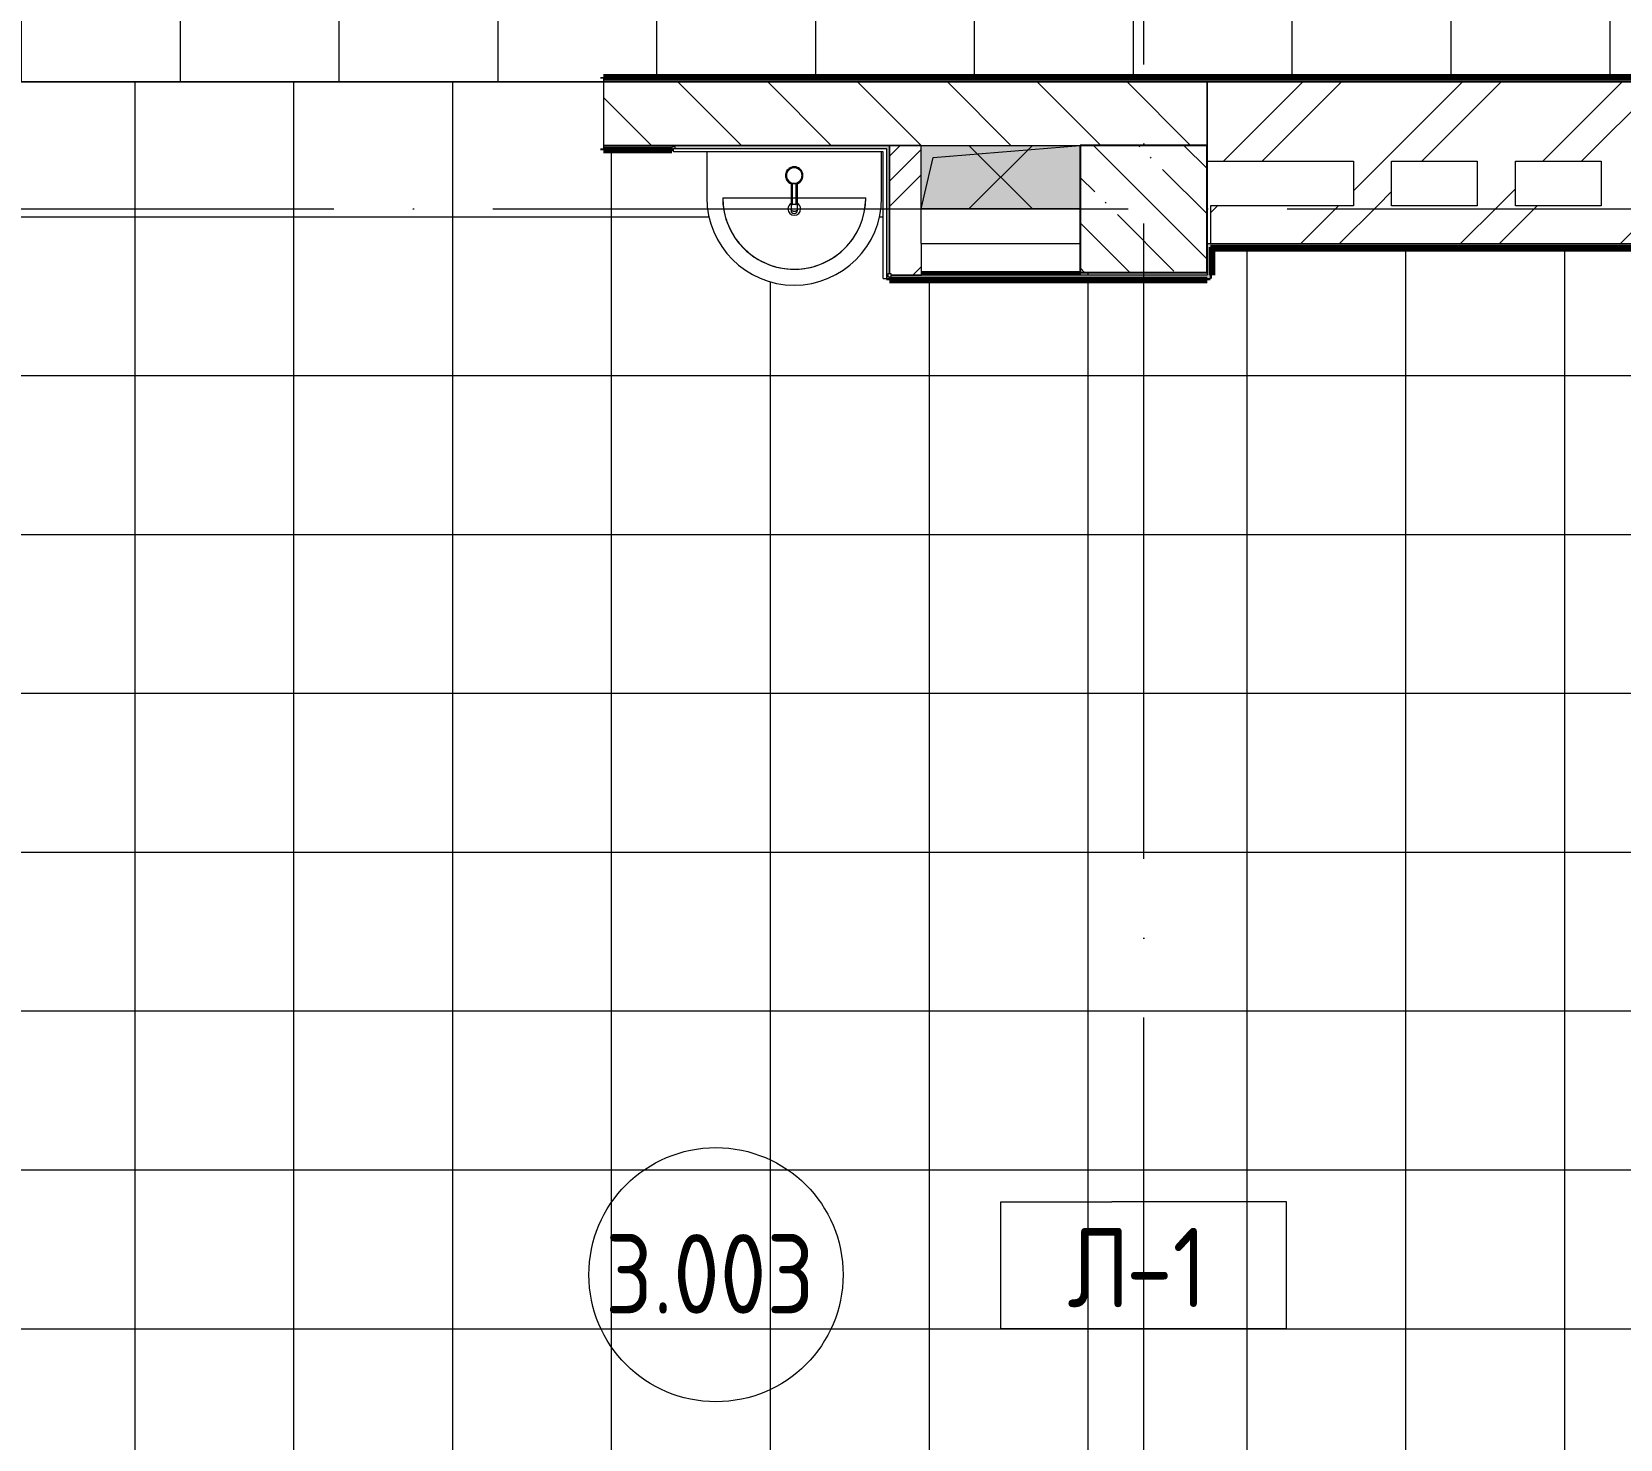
# Model space of a CAD drawing. Header units: millimetres. Extents: x 97 to 215964, y -4577 to 60645.
# Drawn here: x 77548 to 82548, y 47102 to 51533 of the extents above; entities that cross this region are included whole.
import ezdxf

# ---------------------------------------------------------------- set-up
doc = ezdxf.new("R2010")
doc.units = ezdxf.units.MM
doc.linetypes.add('ADSK_Линия сетки', pattern=[2500, 2000, -250, 0, -250])
for name, color, linetype, lineweight in [('A-AREA-____-IDEN', 2, 'Continuous', 20), ('A-DETL-GENF-OTLN', 92, 'Continuous', 9), ('A-FLOR-____-IDEN', 11, 'Continuous', 20), ('A-FLOR-____-OTLN', 192, 'Continuous', 9), ('A-FLOR-____-PATT', 8, 'Continuous', 9), ('A-GENM-____-MCUT', 13, 'Continuous', 9), ('A-GENM-____-OTLN', 13, 'Continuous', 9), ('A-WALL-____-MCUT', 113, 'Continuous', 9), ('A-WALL-____-PATT', 111, 'Continuous', 9), ('I-WALL-____-OTLN', 2, 'Continuous', 9), ('P-SANR-FIXT-OTLN', 6, 'Continuous', 9), ('S-COLS-____-MCUT', 52, 'Continuous', 9), ('S-COLS-____-OTLN', 52, 'Continuous', 9), ('S-GRID-____-OTLN', 1, 'Continuous', 9)]:
    doc.layers.add(name, color=color, linetype=linetype, lineweight=lineweight)
doc.styles.add('GOST Common', font='GOST_Common.ttf', dxfattribs={"width": 0.9, "height": 250})
pattern_1 = [(45, (0, 0), (-224.5064, 224.5064), []), (45, (79.38, 0), (0, 449.0128), []), (45, (-79.38, 0), (0, 449.0128), [])]
pattern_2 = [(45, (0, 0), (-251.4472, 251.4472), []), (45, (0, 381), (-251.4472, 251.4472), [])]

# ---------------------------------------------------------------- blocks, each defined once
blk = doc.blocks.new('BSC_Колонна _Прямоугольная - 400x400-V37-О_АИ_ПП_8_400_Целиком')
at = {"layer": 'S-COLS-____-OTLN', "lineweight": 5}
h = blk.add_hatch(dxfattribs=at)
h.set_pattern_fill('FP_46', color=256, style=0, pattern_type=2)
h.set_pattern_definition([(135, (-22249.98, -50975), (-142.5619, -142.5619), []), (135, (-22107.42, -50975), (-142.5619, -142.5619), [252.016, -50.403, 3.353, -47.05])])
h.paths.add_polyline_path([(-132.5, -200), (200, -200), (200, 200), (-200, 200), (-199.4, -200)])
at = {"layer": 'S-COLS-____-MCUT', "color": 130, "lineweight": 25}
for p, q in [((200, 200), (-200, 200)), ((-200, 200), (-200, -199)), ((200, -200), (200, 200)), ((-199.4, -200), (200, -200))]:
    blk.add_line(p, q, dxfattribs=at)
blk = doc.blocks.new('ASML_АР_Отделка Люка - ВО Отделка люков_Грунтовка 0_Шпатлевка 0_Окраска 0_0-42722003-О_АИ_ПП_8_400_Целиком')
at = {"layer": 'A-GENM-____-MCUT', "color": 130, "lineweight": 25}
for p, q in [((250, 3), (-250, 3)), ((-250, 3), (-250, 0)), ((250, 0), (250, 3)), ((-250, 0), (250, 0))]:
    blk.add_line(p, q, dxfattribs=at)
blk = doc.blocks.new('0083_СОШ675_АР_R22_rvt-1-О_АИ_ПП_8_400_Целиком')
at = {"layer": 'A-WALL-____-PATT', "lineweight": 5}
h = blk.add_hatch(dxfattribs=at)
h.set_pattern_fill('FP_10', color=10, style=0, pattern_type=2)
h.set_pattern_definition([(135, (0, 0), (-141.42136, -141.42136), [])])
h.paths.add_polyline_path([(21488.6, 51175), (22450, 51175), (22450, 51375), (20550, 51375), (20550, 51175), (21174.1, 51175)])
h.paths.add_polyline_path([(17250, 51175), (18050, 51175), (18050, 51375), (17250, 51375)])
h.paths.add_polyline_path([(14570.9, 51175), (14750, 51175), (14750, 51375), (13050, 51375), (13050, 51175), (14256.4, 51175)])
h = blk.add_hatch(dxfattribs=at)
h.set_pattern_fill('FP_7', color=10, style=0, pattern_type=2)
h.set_pattern_definition(pattern_2)
h.paths.add_polyline_path([(26160, 51125), (26430, 51125), (26430, 51375), (22450, 51375), (22450, 51125), (26040, 51125)])
h = blk.add_hatch(dxfattribs=at)
h.set_pattern_fill('FP_11', color=10, style=0, pattern_type=2)
h.set_pattern_definition(pattern_1)
h.paths.add_polyline_path([(21455, 50766), (21550, 50766), (21550, 51175), (21450, 51175), (21450, 50771), (21455, 50771)])
h = blk.add_hatch(dxfattribs=at)
h.set_pattern_fill('FP_7', color=10, style=0, pattern_type=2)
h.set_pattern_definition(pattern_2)
h.paths.add_polyline_path([(23030, 50985), (23030, 51125), (22910, 51125), (22910, 50985)])
h = blk.add_hatch(dxfattribs=at)
h.set_pattern_fill('FP_7', color=10, style=0, pattern_type=2)
h.set_pattern_definition(pattern_2)
h.paths.add_polyline_path([(23300, 50985), (23420, 50985), (23420, 51125), (23300, 51125)])
h = blk.add_hatch(dxfattribs=at)
h.set_pattern_fill('FP_7', color=10, style=0, pattern_type=2)
h.set_pattern_definition(pattern_2)
h.paths.add_polyline_path([(24633, 50865), (26430, 50865), (26430, 50985), (22460, 50985), (22460, 50865)])
h = blk.add_hatch(dxfattribs=at)
h.set_pattern_fill('FP_11', color=10, style=0, pattern_type=2)
h.set_pattern_definition(pattern_1)
h.paths.add_polyline_path([(21550, 50766), (21550.6, 50766), (21550, 50773)])
at = {"layer": 'A-WALL-____-MCUT', "color": 50, "lineweight": 13}
for p, q in [((22450, 51375), (20550, 51375)), ((20550, 51375), (20550, 51175)), ((26430, 51375), (22450, 51375)), ((20550, 51175), (22050, 51175)), ((21550, 51175), (21450, 51175)), ((21450, 51175), (21450, 50771)), ((21550, 50866), (21550, 51175)), ((22450, 51125), (22910, 51125)), ((22910, 51125), (22910, 50985)), ((23030, 51125), (23300, 51125)), ((23030, 50985), (23030, 51125)), ((23300, 51125), (23300, 50985)), ((23420, 51125), (23690, 51125)), ((23420, 50985), (23420, 51125)), ((23690, 51125), (23690, 50985)), ((22910, 50985), (22460, 50985)), ((22460, 50985), (22460, 50865)), ((23300, 50985), (23030, 50985)), ((23690, 50985), (23420, 50985)), ((21550.6, 50866), (21550, 50866)), ((21550.6, 50776), (21550.6, 50866)), ((22460, 50865), (26430, 50865)), ((21455, 50766), (21550, 50766)), ((21550, 50766), (21550.6, 50766)), ((21550.6, 50766), (21550.6, 50773))]:
    blk.add_line(p, q, dxfattribs=at)
at = {"layer": 'A-WALL-____-MCUT', "color": 10, "lineweight": 5}
for p, q in [((22450, 51175), (22450, 51375)), ((22450, 51375), (22450, 51175))]:
    blk.add_line(p, q, dxfattribs=at)
at = {"layer": 'I-WALL-____-OTLN', "color": 90}
for p, q in [((21550.6, 50866), (22050, 50866)), ((22050, 50773), (22050, 50766))]:
    blk.add_line(p, q, dxfattribs=at)
at = {"layer": 'A-GENM-____-OTLN', "color": 90, "lineweight": 9, "rotation": 180}
blk.add_blockref('ASML_АР_Отделка Люка - ВО Отделка люков_Грунтовка 0_Шпатлевка 0_Окраска 0_0-42722003-О_АИ_ПП_8_400_Целиком', (21800.6, 50776), dxfattribs=at)
at = {"layer": 'S-COLS-____-OTLN', "color": 90, "lineweight": 9}
blk.add_blockref('BSC_Колонна _Прямоугольная - 400x400-V37-О_АИ_ПП_8_400_Целиком', (22250, 50975), dxfattribs=at)
blk = doc.blocks.new('MiraCad_GMd_-Ut_TaskBox_FormHorizon - MiraCad_GMd_-Ut_TaskBox_FormHorizon-3360851-О_АИ_ПП_8_400_Целиком')
at = {"layer": 'A-DETL-GENF-OTLN', "lineweight": 18}
for points in [[(-141, -100), (250, -100), (250, 100), (-250, 100), (-250, -100)], [(-250, -100), (-212.2, 62.2), (250, 100), (-250, 100)]]:
    blk.add_hatch(color=256, dxfattribs=at).paths.add_polyline_path(points)
at = {"layer": 'A-DETL-GENF-OTLN', "color": 7}
for p, q in [((-250, -100), (-212.2, 62.2)), ((-250, -100), (-212.2, 62.2)), ((-212.2, 62.2), (250, 100)), ((-212.2, 62.2), (250, 100)), ((250, -100), (-250, -100))]:
    blk.add_line(p, q, dxfattribs=at)
at = {"layer": 'A-GENM-____-OTLN', "color": 170, "lineweight": 18}
for p, q in [((100, 100), (-100, -100)), ((-100, 100), (100, -100)), ((-250, -100), (250, -100))]:
    blk.add_line(p, q, dxfattribs=at)
blk = doc.blocks.new('ВК_Умывальник_Полукруглый_Керамический_ГОСТ30493-96_R20 - 2-ой величины-V152-О_АИ_ПП_8_400_Целиком')
at = {"layer": 'P-SANR-FIXT-OTLN', "color": 22, "lineweight": 18}
for p, q in [((20875, 51155), (20875, 51010)), ((21425, 51010), (21425, 51155)), ((20925, 51010), (21140.1, 51010)), ((21159.9, 51010), (21375, 51010))]:
    blk.add_line(p, q, dxfattribs=at)
at = {"layer": 'P-SANR-FIXT-OTLN', "color": 22, "lineweight": 18, "flags": 128}
blk.add_lwpolyline([(20925, 51010), (20925.2, 51001), (20925.7, 50992), (20926.6, 50983), (20927.9, 50974.1), (20929.5, 50965.3), (20931.4, 50956.5), (20933.8, 50947.8), (20936.4, 50939.2), (20939.4, 50930.7), (20942.8, 50922.4), (20946.4, 50914.1), (20950.4, 50906.1), (20954.7, 50898.2), (20959.4, 50890.5), (20964.3, 50882.9), (20969.5, 50875.6), (20975, 50868.5), (20980.8, 50861.6), (20986.9, 50855), (20993.2, 50848.6), (20999.8, 50842.4), (21006.6, 50836.6), (21013.7, 50831), (21021, 50825.7), (21028.4, 50820.6), (21036.1, 50815.9), (21044, 50811.5), (21052, 50807.5), (21060.1, 50803.7), (21068.5, 50800.3), (21076.9, 50797.2), (21085.5, 50794.4), (21094.2, 50792), (21102.9, 50790), (21111.8, 50788.3), (21120.7, 50786.9), (21129.6, 50785.9), (21138.6, 50785.3), (21147.6, 50785), (21156.6, 50785.1), (21165.6, 50785.5), (21174.5, 50786.3), (21183.4, 50787.5), (21192.3, 50789), (21201.1, 50790.9), (21209.8, 50793.1), (21218.5, 50795.6), (21227, 50798.6), (21235.4, 50801.8), (21243.6, 50805.4), (21251.7, 50809.3), (21259.7, 50813.5), (21267.5, 50818.1), (21275, 50822.9), (21282.4, 50828.1), (21289.6, 50833.5), (21296.5, 50839.2), (21303.2, 50845.2), (21309.7, 50851.5), (21315.9, 50858), (21321.9, 50864.8), (21327.5, 50871.7), (21332.9, 50879), (21338, 50886.4), (21342.8, 50894), (21347.3, 50901.8), (21351.5, 50909.8), (21355.3, 50917.9), (21358.8, 50926.2), (21362, 50934.6), (21364.8, 50943.1), (21367.3, 50951.8), (21369.5, 50960.5), (21371.3, 50969.3), (21372.7, 50978.2), (21373.8, 50987.2), (21374.6, 50996.1), (21374.9, 51005.1), (21375, 51010)], dxfattribs=at)
at = {"layer": 'P-SANR-FIXT-OTLN', "color": 22, "lineweight": 18}
for centre, radius, start, end in [((21150, 51010), 275, 180, 0), ((21150, 51010), 225, 180, 0), ((21150, 50975), 20, 120, 180), ((21150, 50975), 20, 180, 0), ((21150, 50975), 20, 0, 60)]:
    blk.add_arc(centre, radius, start, end, dxfattribs=at)
blk = doc.blocks.new('xxx_Смеситель_ГОСТ 25809-96_R20 - Смеситель-3431601-О_АИ_ПП_8_400_Целиком')
at = {"layer": 'P-SANR-FIXT-OTLN', "color": 170, "lineweight": 18}
for p, q in [((3135.3, 51074.8), (3135.3, 51016.6)), ((3139.3, 51075.4), (3139.3, 51029.7)), ((3151.3, 51029.7), (3151.3, 51075.4)), ((3155.3, 51016.6), (3155.3, 51074.8)), ((3135.3, 51016.6), (3135.3, 50993.9)), ((3139.3, 51029.7), (3139.3, 51009)), ((3140.3, 51009), (3139.3, 51009)), ((3139.3, 51009), (3140.3, 51009)), ((3140.3, 51029.8), (3150.3, 51029.8)), ((3150.3, 51009), (3140.3, 51009)), ((3150.3, 51009), (3151.3, 51009)), ((3151.3, 51009), (3150.3, 51009)), ((3151.3, 51009), (3151.3, 51029.7)), ((3155.3, 50993.9), (3155.3, 51016.6)), ((3135.3, 50993.9), (3135.3, 50990)), ((3155.3, 50990), (3155.3, 50993.9))]:
    blk.add_line(p, q, dxfattribs=at)
for radius, start, end in [(27.5, 0, 180), (27.5, 161.9769, 180), (27.5, 143.3119, 156.6878), (24.5, 360, 180), (27.5, 101.9767, 135), (27.5, 83.3116, 96.6875), (27.5, 45, 78.0226), (27.5, 23.3113, 36.6872), (27.5, 0, 18.0223), (27.5, 180, 198.0231), (27.5, 180, 258.9224), (27.5, 203.3122, 216.6881), (24.5, 180, 360), (27.5, 225, 258.0233), (24.5, 255, 259.7702), (24.5, 255, 259.7702), (24.5, 280.2298, 285), (24.5, 280.2298, 285), (27.5, 281.0769, 0), (27.5, 281.9774, 315), (27.5, 323.3128, 336.6887), (27.5, 341.9777, 0)]:
    blk.add_arc((3145.3, 51100), radius, start, end, dxfattribs=at)
for start_param, end_param in [(3.141593, 4.712389), (4.712389, 6.283185)]:
    blk.add_ellipse((3145.3, 50990), major_axis=(10, 0), ratio=0.965926, start_param=start_param, end_param=end_param, dxfattribs=at)
for points, knots in [([(3138.6, 51076.4), (3138.7, 51076.4), (3138.8, 51076.3), (3139.2, 51076.2), (3139.8, 51076.1), (3140.4, 51076), (3140.7, 51075.9)], [0.77430556, 0.77430556, 0.77430556, 0.77430556, 0.78298611, 0.79166667, 0.82638889, 0.86111111, 0.86111111, 0.86111111, 0.86111111]), ([(3149.8, 51075.9), (3150.1, 51075.9), (3150.6, 51076), (3151.1, 51076.2), (3151.6, 51076.3), (3151.8, 51076.4), (3151.9, 51076.4)], [0.13888889, 0.13888889, 0.13888889, 0.13888889, 0.16666667, 0.19444444, 0.20833333, 0.22222222, 0.22222222, 0.22222222, 0.22222222]), ([(3140.3, 51020.3), (3138.8, 51019.9), (3136.8, 51019.1), (3135.5, 51017.7), (3135.3, 51016.9), (3135.3, 51016.6)], [0.1666667, 0.1666667, 0.1666667, 0.1666667, 0.3333333, 0.4166667, 0.5, 0.5, 0.5, 0.5]), ([(3139.3, 51029.3), (3139.3, 51029.3), (3139.3, 51029.3), (3139.4, 51029.2), (3139.6, 51029.2), (3139.8, 51029.2), (3140.1, 51029.2), (3140.3, 51029.2)], [0, 0, 0, 0, 0.166667, 0.333333, 0.5, 0.666667, 1, 1, 1, 1]), ([(3151.3, 51029.7), (3151.3, 51029.7), (3151.2, 51029.7), (3151.1, 51029.8), (3151, 51029.8), (3150.7, 51029.8), (3150.4, 51029.8), (3150.3, 51029.8)], [0, 0, 0, 0, 0.166667, 0.333333, 0.5, 0.666667, 1, 1, 1, 1]), ([(3145.3, 50986.8), (3144.4, 50986.8), (3143.1, 50986.9), (3141.4, 50987.3), (3140.3, 50987.7), (3139.3, 50988.1), (3138.7, 50988.5), (3138, 50989), (3137.3, 50989.5), (3136.7, 50990.2), (3136.3, 50990.7), (3136, 50991.2), (3135.8, 50991.6), (3135.6, 50992), (3135.5, 50992.5), (3135.4, 50992.9), (3135.3, 50993.4), (3135.3, 50993.7), (3135.3, 50993.9)], [0, 0, 0, 0, 0.0833333, 0.125, 0.1666667, 0.2083333, 0.2291667, 0.25, 0.2916667, 0.3333333, 0.3541667, 0.375, 0.3958333, 0.4166667, 0.4375, 0.4583333, 0.4791667, 0.5, 0.5, 0.5, 0.5]), ([(3155.3, 50993.9), (3155.3, 50993.7), (3155.3, 50993.4), (3155.2, 50992.9), (3155.1, 50992.5), (3154.9, 50992), (3154.7, 50991.6), (3154.5, 50991.2), (3154.2, 50990.7), (3153.9, 50990.3), (3153.6, 50989.9), (3153.1, 50989.4), (3152.5, 50989), (3151.9, 50988.5), (3151.2, 50988.1), (3150.3, 50987.7), (3149.1, 50987.3), (3147.5, 50986.9), (3146.1, 50986.8), (3145.3, 50986.8)], [0.5, 0.5, 0.5, 0.5, 0.5208333, 0.5416667, 0.5625, 0.5833333, 0.6041667, 0.625, 0.6458333, 0.6666667, 0.6875, 0.7083333, 0.75, 0.7708333, 0.7916667, 0.8333333, 0.875, 0.9166667, 1, 1, 1, 1])]:
    blk.add_open_spline(points, degree=3, knots=knots, dxfattribs=at)
for points in [[(3139.3, 51075.4), (3139.3, 51075.4), (3139.4, 51075.4), (3139.6, 51075.4), (3139.8, 51075.3), (3140, 51075.3), (3140.2, 51075.3), (3140.3, 51075.3)], [(3139.4, 51074.9), (3139.3, 51074.9), (3139.3, 51074.9), (3139.3, 51075), (3139.3, 51075)], [(3140.3, 51075.3), (3141.9, 51074.9), (3145.3, 51074.6), (3148.6, 51074.9), (3150.3, 51075.3)], [(3150.3, 51075.3), (3150.4, 51075.3), (3150.5, 51075.3), (3150.8, 51075.3), (3151, 51075.4), (3151.1, 51075.4), (3151.2, 51075.4), (3151.2, 51075.4)], [(3151.3, 51075), (3151.3, 51075), (3151.3, 51075), (3151.2, 51074.9)], [(3140.3, 51029.8), (3140.1, 51029.8), (3139.7, 51029.8), (3139.4, 51029.8), (3139.3, 51029.7), (3139.3, 51029.7)], [(3150.3, 51029.2), (3150.4, 51029.2), (3150.8, 51029.2), (3151.2, 51029.2), (3151.3, 51029.3), (3151.3, 51029.3)], [(3155.3, 51016.6), (3155.3, 51016.9), (3155, 51017.7), (3154, 51018.7), (3152.4, 51019.6), (3151, 51020.1), (3150.3, 51020.3)]]:
    blk.add_open_spline(points, degree=3, dxfattribs=at)
blk = doc.blocks.new('0083_СОШ675_ВК_R22_rvt-1-О_АИ_ПП_8_400_Целиком')
at = {"layer": 'A-GENM-____-OTLN', "color": 170, "lineweight": 18}
blk.add_blockref('MiraCad_GMd_-Ut_TaskBox_FormHorizon - MiraCad_GMd_-Ut_TaskBox_FormHorizon-3360851-О_АИ_ПП_8_400_Целиком', (21800, 51075), dxfattribs=at)
at = {"layer": 'P-SANR-FIXT-OTLN', "color": 170, "lineweight": 18}
for name, p in [('ВК_Умывальник_Полукруглый_Керамический_ГОСТ30493-96_R20 - 2-ой величины-V152-О_АИ_ПП_8_400_Целиком', (0, 0)), ('xxx_Смеситель_ГОСТ 25809-96_R20 - Смеситель-3431601-О_АИ_ПП_8_400_Целиком', (18004.7, -20))]:
    blk.add_blockref(name, p, dxfattribs=at)
blk = doc.blocks.new('BSC_Колонна _Прямоугольная - ПР-1_Профиль торцевой для плитки-V210-О_АИ_ПП_8_400_Целиком')
at = {"layer": 'S-COLS-____-MCUT'}
for p, q in [((5, 5), (-5, 5)), ((-5, 5), (-5, -5)), ((5, -0.1), (5, 5)), ((-5, -5), (0, -5))]:
    blk.add_line(p, q, dxfattribs=at)
blk = doc.blocks.new('BSC_Колонна _Прямоугольная - ПР-1_Профиль торцевой для плитки-3497357-О_АИ_ПП_8_400_Целиком')
at = {"layer": 'S-COLS-____-MCUT'}
for p, q in [((5, 5), (-5, 5)), ((-5, 5), (-5, -5)), ((5, -5), (5, 5)), ((-5, -5), (5, -5))]:
    blk.add_line(p, q, dxfattribs=at)
blk = doc.blocks.new('ADSK_Марка_Перекрытие - Типоразмер_ADSK_Марка-158127-О_АИ_ПП_8_400_Целиком')
at = {"layer": 'A-FLOR-____-IDEN'}
for p, q in [((-4.5, 4), (-1, 4)), ((-4.5, 0), (-4.5, 4)), ((4.5, 4), (-1, 4)), ((4.5, 0), (4.5, 4)), ((4.5, 0), (-4.5, 0)), ((-4.5, 0), (4, 0))]:
    blk.add_line(p, q, dxfattribs=at)
blk = doc.blocks.new('ADSK_Марка_Помещение_ОдноЗначение - Номер-159740-О_АИ_ПП_8_400_Целиком')
at = {"layer": 'A-AREA-____-IDEN'}
blk.add_circle((0, 0), 4, dxfattribs=at)

msp = doc.modelspace()

# ---------------------------------------------------------------- hatches: boundary and pattern name
at = {"layer": 'A-FLOR-____-PATT'}
h = msp.add_hatch(dxfattribs=at)
h.set_pattern_fill('FP_198', color=256, style=0, pattern_type=2)
h.set_pattern_definition([(0, (75015.37, 54875), (0, 500), []), (90, (75015.37, 54875), (-500, 3e-14), [])])
h.paths.add_polyline_path([(67497.865903, 54675.000586), (67497.865903, 54874.998278), (65857.887824, 54874.997327), (65857.887824, 54675)])
h.paths.add_polyline_path([(58997.877039, 51374.999414), (61497.865903, 51375), (61497.865903, 51390), (73547.909746, 51390), (73547.909746, 51375), (76047.909746, 51374.999414), (76047.909746, 51390), (76847.887824, 51390), (76847.887824, 51375), (79347.887824, 51374.999414), (79347.887824, 51390), (85947.887824, 51390), (85947.887824, 51375), (88447.887824, 51375), (88447.887824, 51390), (91217.865903, 51390), (91217.865903, 51674.999707), (91232.865903, 51674.999707), (91232.865903, 54374.999707), (91217.865903, 54374.999707), (91217.865903, 54660.000586), (87567.865903, 54660.267855), (87567.865903, 54675.000586), (87572.865903, 54675.000586), (87572.727233, 54875), (86072.887824, 54875), (86072.865903, 54675), (86067.865903, 54675), (86067.865903, 54660.000586), (83722.865903, 54660.000586), (83722.865903, 54665.000586), (83712.865903, 54665.000586), (83712.865903, 54675.000586), (83707.865903, 54675), (83707.865903, 57260), (82952.865903, 57260), (82952.865903, 57265), (82942.865903, 57265), (82942.865903, 57274.999414), (82937.865903, 57274.999414), (82937.865903, 58360), (81472.865903, 58360), (81472.865903, 58199.999414), (81454.865903, 58199.999414), (81454.865903, 58160.000586), (81449.865903, 58160.000586), (81449.865903, 58150.000586), (81439.865903, 58150.000586), (81439.865903, 58145.000586), (81212.865903, 58145.000586), (81212.865903, 58064.999414), (81197.887824, 58064.999414), (81197.887824, 57014.999414), (81212.865903, 57014.999414), (81212.865903, 54675), (81207.865903, 54675), (81207.865903, 54665.000586), (81197.865903, 54665.000586), (81196.736835, 54660.000586), (77670.156824, 54660.000586), (77670.156824, 54655.000586), (77168.506824, 54655.000586), (77168.506824, 54660.000586), (74557.887824, 54660.000586), (74557.887824, 54675), (74547.903648, 54675), (74547.903648, 54795), (73507.887824, 54793.858951), (73507.887824, 54660.000586), (72397.903648, 54660.000586), (72397.347315, 54665.000586), (72387.903648, 54665.000586), (72387.903648, 54675), (72382.903648, 54675), (72382.903648, 58274.820414), (72127.634255, 58274.820414), (72127.634255, 58360.000586), (68167.882899, 58360.000586), (68167.882899, 58274.820414), (67912.865903, 58274.820414), (67912.865903, 54675), (67907.865903, 54675), (67907.865903, 54665.000586), (67897.865903, 54665.000586), (67897.865903, 54660.000586), (67497.887824, 54660.000586), (67497.861097, 54675.000586), (65857.887824, 54675), (65857.887824, 54660.000586), (58897.865903, 54660.000586), (58897.865903, 54389.998828), (58812.865903, 54389.998828), (58812.865903, 51625.272332), (58897.865903, 51625.272332), (58897.865903, 51390), (58997.865903, 51390), (58997.865903, 51375)])
h.paths.add_polyline_path([(62072.865903, 51374.999414), (62072.858467, 51375), (62048.935421, 51374.999414)])
h.paths.add_polyline_path([(63827.596882, 51374.999414), (63827.593201, 51375), (63707.596601, 51375)])
h.paths.add_polyline_path([(77430.135801, 54335.471708), (77435.222154, 54336.294976), (77429.272738, 54336.033665)])
h.paths.add_polyline_path([(77273.859773, 54485.215954), (77273.635801, 54492.477542), (77273.221587, 54492.477542), (77273.4413, 54489.977542)])
h.paths.add_polyline_path([(77587.050015, 54492.477542), (77585.635801, 54492.477542), (77586.828614, 54489.977542)])
h.paths.add_polyline_path([(77450.440711, 54336.790443), (77450.258982, 54337.478492), (77450.258982, 54336.796702)])
h.paths.add_polyline_path([(77430.135801, 54335.471708), (77404.811487, 54337.655731), (77387.175338, 54341.54585), (77363.928848, 54350.095785), (77344.334525, 54361.111481), (77327.362527, 54374.705094), (77307.824774, 54393.658277), (77301.646812, 54403.413831), (77289.14902, 54424.103452), (77276.792628, 54462.292771), (77273.975924, 54478.461488), (77272.635801, 54608.303456), (77273.635801, 54654.977542), (77587.635801, 54653.977542), (77587.010868, 54482.669965), (77580.558337, 54448.74092), (77578.729019, 54441.887602), (77573.294833, 54428.727542), (77566.01572, 54414.727542), (77557.597718, 54400.529333), (77552.446828, 54394.560594), (77546.268867, 54386.734718), (77538.719585, 54379.497471), (77532.039629, 54373.004497), (77523.0402, 54366.296943), (77515.937077, 54360.991355), (77505.832609, 54355.289784), (77495.57831, 54349.684638), (77486.181688, 54345.473086), (77485.365193, 54346.159705), (77460.320572, 54338.509404), (77440.197391, 54335.888761), (77431.462427, 54335.526697)])
h.paths.add_polyline_path([(77389.662411, 54340.761056), (77391.929981, 54340.874159), (77389.662411, 54342.294384), (77386.371493, 54342.276076), (77389.474143, 54340.847728)])
h.paths.add_polyline_path([(77462.397563, 54374.126093), (77473.431297, 54377.404099), (77464.032543, 54374.711079)])
h.paths.add_polyline_path([(77364.170136, 54388.846654), (77360.920678, 54391.910018), (77363.381013, 54389.43687)])
h.paths.add_polyline_path([(77334.408219, 54417.099697), (77323.505902, 54438.284871), (77316.009019, 54450.538922), (77324.622803, 54431.232582), (77330.463587, 54422.862044), (77333.7616, 54418.044282)])
h.paths.add_polyline_path([(77333.053762, 54419.443312), (77324.047689, 54433.548522), (77317.156322, 54448.93031), (77318.029386, 54448.93031), (77332.661396, 54420.213373)])
h.paths.add_polyline_path([(77530.581242, 54422.862044), (77540.001397, 54440.063502), (77534.518545, 54430.386823), (77530.952332, 54424.323981)])
h.paths.add_polyline_path([(77538.063723, 54435.674534), (77539.306435, 54436.169407), (77538.350527, 54436.113709)])
h.paths.add_polyline_path([(77544.564709, 54451.134162), (77544.488503, 54453.137186), (77544.799473, 54452.231181)])
h.paths.add_polyline_path([(77450.582501, 54460.53943), (77447.535801, 54459.839858), (77449.405958, 54459.989488)])
h.paths.add_polyline_path([(77448.532291, 54458.113886), (77460.496891, 54471.581052), (77453.904643, 54463.771943), (77449.262304, 54458.977542)])
h.paths.add_polyline_path([(77406.528666, 54464.194831), (77399.641864, 54473.907097), (77400.950598, 54470.796993), (77406.366959, 54464.386226)])
h.paths.add_polyline_path([(77430.135801, 54454.594235), (77439.048989, 54455.572843), (77433.90108, 54455.383619), (77422.235086, 54455.849076), (77414.087905, 54458.977542), (77421.51818, 54455.493646), (77428.219531, 54454.664079), (77429.321752, 54454.623905)])
h.paths.add_polyline_path([(77465.700608, 54489.977542), (77464.945256, 54490.012829), (77464.95702, 54493.561658)])
h.paths.add_polyline_path([(77460.629738, 54507.609083), (77460.629738, 54506.047987), (77460.680935, 54507.377542)])
h.paths.add_polyline_path([(77460.922729, 54472.176595), (77464.963385, 54484.493328), (77465.203389, 54493.676358), (77462.204425, 54507.609083), (77464.933223, 54493.676358), (77464.129591, 54480.398015), (77460.938741, 54472.224641)])
h.paths.add_polyline_path([(77409.689101, 54519.415654), (77412.735801, 54520.115226), (77409.907292, 54519.517641)])
h.paths.add_polyline_path([(77544.850392, 54527.896082), (77535.648799, 54548.722503), (77529.808015, 54557.09304), (77529.980673, 54555.051087), (77544.262583, 54528.955999)])
h.paths.add_polyline_path([(77455.171732, 54515.013473), (77443.282308, 54523.247927), (77432.052071, 54525.291005), (77421.928807, 54524.571465), (77426.370521, 54524.571465), (77438.036516, 54524.106008), (77446.183697, 54520.977542), (77455.088321, 54515.057069)])
h.paths.add_polyline_path([(77313.369965, 54521.444943), (77314.869338, 54523.914644), (77313.445349, 54521.682875)])
h.paths.add_polyline_path([(77544.262583, 54527.059581), (77531.479026, 54554.570289), (77541.863712, 54535.422629), (77544.020547, 54527.896082)])
h.paths.add_polyline_path([(77343.51522, 54576.598123), (77348.885554, 54580.422629), (77345.379194, 54578.0284)])
h.paths.add_polyline_path([(77357.537967, 54586.624205), (77351.820623, 54582.971082), (77356.895713, 54586.192763)])
h.paths.add_polyline_path([(77377.470978, 54598.705996), (77381.14273, 54599.843138), (77377.710198, 54598.803489)])
h.paths.add_polyline_path([(77475.816828, 54601.552235), (77465.119381, 54605.244005), (77473.339293, 54602.336689), (77475.580888, 54601.62694)])
h.paths.add_polyline_path([(77454.45864, 54608.234346), (77443.111565, 54610.76925), (77454.142963, 54608.303456)])
h = msp.add_hatch(dxfattribs=at)
h.set_pattern_fill('FP_176', color=256, style=0, pattern_type=2)
h.set_pattern_definition([(270, (81372.87, 47450), (500, 3e-14), []), (0, (81372.87, 47450), (0, 500), [])])
h.paths.add_polyline_path([(81637.887825, 43540.000586), (85332.865903, 43540.000586), (85332.865903, 43725), (85337.865903, 43725.000586), (85337.865903, 43735.000586), (85347.865871, 43735.000586), (85348.291451, 43740.000586), (85532.887824, 43740.000586), (85532.887824, 50760.000586), (85347.865903, 50760.000586), (85347.844012, 50765.000586), (85337.865903, 50765.000586), (85337.865903, 50775), (85332.865903, 50775.328787), (85332.865903, 50850.000586), (81262.865903, 50850.000586), (81262.865903, 50766), (81257.865903, 50766), (81257.865903, 50756), (81247.865903, 50756), (81247.865903, 50751), (80247.887824, 50751), (80247.887824, 50756), (80227.887824, 50756.000586), (80227.887824, 51155), (79567.887824, 51155), (79567.887824, 51160), (79347.887824, 51160), (79347.865903, 51374.999414), (76847.887824, 51374.999414), (76847.887824, 51160), (76762.887824, 51160), (76762.887824, 50774.999997), (76757.887824, 50774.999998), (76757.887824, 50765.000586), (76747.887824, 50765.000586), (76747.418512, 50760.000586), (76562.865903, 50760.000586), (76562.865903, 43747.000586), (77122.887825, 43747.000586), (77122.887825, 43742.000586), (77132.887825, 43742.000586), (77132.887825, 43732.000586), (77137.887825, 43732.000586), (77137.887825, 43540.000586), (80832.865903, 43540.000586), (80832.865903, 43732.000586), (80837.865903, 43732.000586), (80837.865903, 43742.000586), (80847.865903, 43742.000586), (80847.865903, 43747.000586), (81622.887825, 43747.000586), (81622.887825, 43742.000586), (81632.887825, 43742.000586), (81632.887825, 43732.000586), (81637.887825, 43732.000586), (81637.887825, 43602.756471)])
h.paths.add_polyline_path([(81247.865903, 43725), (81247.851835, 43732.000586), (80847.865903, 43732.000586), (80847.865903, 43725), (80915.333402, 43725)])
h.paths.add_polyline_path([(76747.887824, 43725), (76747.865903, 43732), (76547.887824, 43732.000586), (76547.887824, 43725), (76747.865903, 43725)])
h.paths.add_polyline_path([(79972.013503, 50736.483435), (79919.142497, 50736.483435), (79862.908151, 50748.436414), (79806.011593, 50774.999488), (79763.876907, 50805.612129), (79725.408151, 50848.336012), (79696.662823, 50898.124379), (79678.897234, 50952.801241), (79672.887824, 51009.976956), (79672.887824, 51154.976956), (80222.887824, 51154.976956), (80222.887824, 51009.976956), (80216.878414, 50952.801241), (80199.112825, 50898.124379), (80170.367498, 50848.336012), (80131.898741, 50805.612129), (80085.387824, 50771.81997), (80032.867498, 50748.436414), (79976.633152, 50736.483435)])
h.paths.add_polyline_path([(80847.887824, 50766), (81247.865903, 50766), (81247.843981, 50774.999414), (80848.46465, 50774.999414), (80847.887824, 50772.999414)])
h.paths.add_polyline_path([(76747.865903, 50775.000586), (76747.887824, 50775.175334), (76747.865903, 50775.003373)])
h.paths.add_polyline_path([(79940.816756, 50963.146829), (79939.22757, 50965.147327), (79939.387824, 50968.050712)])
h.paths.add_polyline_path([(79947.887824, 50954.976956), (79953.064205, 50955.65844), (79957.887824, 50957.656448), (79962.02996, 50960.83482), (79965.208332, 50964.976956), (79967.613719, 50972.894917), (79967.887824, 50974.976956), (79967.206341, 50980.153337), (79965.208332, 50984.976956), (79960.891606, 50989.992581), (79957.887824, 50992.297464), (79957.547082, 50972.029115), (79955.818552, 50967.029115), (79954.958892, 50963.146829), (79950.476015, 50960.646829), (79945.299634, 50960.646829), (79940.816756, 50963.146829), (79937.887824, 50973.859242), (79937.887824, 50992.297464), (79931.467085, 50986.149558), (79930.567316, 50984.976956), (79928.569308, 50980.153337), (79928.16193, 50972.894917), (79928.569308, 50969.800575), (79933.165392, 50961.591077), (79935.867009, 50959.207074), (79939.387824, 50957.035128), (79943.4879, 50955.556217)])
h.paths.add_polyline_path([(79939.22757, 50965.147327), (79938.076582, 50970.323708), (79938.43153, 50970.323708)])
at = {"layer": 'A-WALL-____-PATT'}
h = msp.add_hatch(color=7, dxfattribs=at)
h.paths.add_polyline_path([(91222.865903, 51375), (91222.865903, 51385), (88447.887824, 51385), (88447.887824, 51375), (90977.412326, 51375)])
h.paths.add_polyline_path([(85317.492931, 51375), (85947.887824, 51375), (85947.887824, 51385), (79347.887824, 51385), (79347.887824, 51375), (84688.612999, 51375)])
h.paths.add_polyline_path([(76847.887824, 51375), (76847.887824, 51385), (76047.909746, 51385), (76047.909746, 51375)])
h.paths.add_polyline_path([(73547.909746, 51375), (73547.909746, 51385), (61497.865903, 51385), (61497.865903, 51375), (73368.77421, 51375)])
h.paths.add_polyline_path([(58997.865903, 51375), (58997.865903, 51385), (58797.865903, 51385), (58797.865903, 51375), (58904.535757, 51375)])
h = msp.add_hatch(color=7, dxfattribs=at)
h.paths.add_polyline_path([(80247.887824, 51165), (80247.887824, 51175), (79347.887824, 51175), (79347.887824, 51165), (79562.887824, 51165.075758), (79562.887824, 51170), (79572.887824, 51170), (79572.887824, 51165), (80237.887824, 51165)])
h.paths.add_polyline_path([(76757.887824, 51165), (76847.887824, 51165), (76847.887824, 51175), (76757.887824, 51175)])
for points in [[(80237.88841, 50756.000586), (80247.887824, 50756.000586), (80247.887824, 50761), (80242.887824, 50761), (80242.887824, 50771), (80247.887824, 50771), (80247.887824, 51165), (80237.887824, 51165), (80237.887824, 50930.487821)], [(81257.865903, 50756), (81257.865903, 50865.000586), (81247.865903, 50865.000586), (81247.865903, 50756)], [(85337.865903, 50855.000586), (85337.865903, 50865.000586), (81257.865903, 50865.000586), (81257.865903, 50855.000586), (85317.492931, 50855.000586)], [(80247.887824, 50756), (81247.865903, 50756), (81247.865903, 50766), (80252.887824, 50766), (80252.887824, 50761), (80247.887824, 50761)]]:
    msp.add_hatch(color=7, dxfattribs=at).paths.add_polyline_path(points)

# ---------------------------------------------------------------- linework, layer by layer
at = {"layer": 'A-FLOR-____-OTLN'}
msp.add_line((79347.887824, 51374.999414), (76847.887824, 51374.999414), dxfattribs=at)
at = {"layer": 'A-WALL-____-MCUT', "color": 7}
for p, q in [((85947.887824, 51385), (79347.887824, 51385)), ((79347.887824, 51385), (79347.887824, 51375)), ((79347.887824, 51375), (85947.887824, 51375)), ((80247.887824, 51175), (79347.887824, 51175)), ((79347.887824, 51175), (79347.887824, 51165)), ((79347.887824, 51165), (79562.887824, 51165)), ((80247.887824, 50771), (80247.887824, 51175)), ((85347.887824, 50865.000586), (81247.865903, 50865.000586)), ((81257.865903, 50756), (81257.865903, 50855.000586)), ((81257.865903, 50855.000586), (85337.865903, 50855.000586)), ((80237.887824, 50756), (81257.865903, 50756)), ((81247.865903, 50766), (80252.887824, 50766)), ((81247.865903, 50775), (81247.865903, 50766))]:
    msp.add_line(p, q, dxfattribs=at)
at = {"layer": 'I-WALL-____-OTLN', "color": 5, "lineweight": 90}
for p, q in [((79347.887824, 51390), (85947.887824, 51390)), ((79347.887824, 51390), (79347.887824, 51385)), ((79347.887824, 51165), (79347.887824, 51160)), ((79562.887824, 51160), (79347.887824, 51160)), ((85337.865903, 50850.000586), (81257.865903, 50850.000586)), ((81262.865903, 50855.000586), (81262.865903, 50766)), ((80247.887824, 50756), (80247.887824, 50751)), ((81247.865903, 50751), (80247.887824, 50751)), ((81247.865903, 50751), (81247.865903, 50756)), ((81257.865903, 50766), (81262.865903, 50766))]:
    msp.add_line(p, q, dxfattribs=at)
at = {"layer": 'I-WALL-____-OTLN'}
for p, q in [((79567.887824, 51165), (80237.887824, 51165)), ((79567.887824, 51155), (79567.887824, 51165)), ((80227.887824, 51155), (79567.887824, 51155)), ((80227.887824, 50756.000586), (80227.887824, 51155)), ((80237.887824, 51165), (80237.887824, 50756.000586)), ((80227.887824, 50756.000586), (80237.887824, 50756.000586))]:
    msp.add_line(p, q, dxfattribs=at)
at = {"layer": 'S-GRID-____-OTLN', "linetype": 'ADSK_Линия сетки'}
for p, q in [((81047.887824, -3572.657751), (81047.887824, 60644.999414)), ((56498.336609, 50975.000586), (213876.441901, 50975.000586))]:
    msp.add_line(p, q, dxfattribs=at)

# ---------------------------------------------------------------- block references
at = {"color": 250, "lineweight": 5}
for name in ['0083_СОШ675_АР_R22_rvt-1-О_АИ_ПП_8_400_Целиком', '0083_СОШ675_ВК_R22_rvt-1-О_АИ_ПП_8_400_Целиком']:
    msp.add_blockref(name, (58797.887824, 0), dxfattribs=at)
at = {"layer": 'A-AREA-____-IDEN', "xscale": 99.99999999999993, "yscale": 99.99999999999993, "zscale": 99.99999999999993}
msp.add_blockref('ADSK_Марка_Помещение_ОдноЗначение - Номер-159740-О_АИ_ПП_8_400_Целиком', (79701.549862, 47620.234589), dxfattribs=at)
at = {"layer": 'A-FLOR-____-IDEN', "xscale": 99.99999999999993, "yscale": 99.99999999999993, "zscale": 99.99999999999993}
msp.add_blockref('ADSK_Марка_Перекрытие - Типоразмер_ADSK_Марка-158127-О_АИ_ПП_8_400_Целиком', (81047.865903, 47449.999707), dxfattribs=at)
at = {"layer": 'S-COLS-____-OTLN'}
for name, p in [('BSC_Колонна _Прямоугольная - ПР-1_Профиль торцевой для плитки-V210-О_АИ_ПП_8_400_Целиком', (79567.887824, 51165)), ('BSC_Колонна _Прямоугольная - ПР-1_Профиль торцевой для плитки-3497357-О_АИ_ПП_8_400_Целиком', (80247.887824, 50766))]:
    msp.add_blockref(name, p, dxfattribs=at)

# ---------------------------------------------------------------- texts
at = {"layer": 'A-AREA-____-IDEN', "lineweight": 9, "insert": (79352.342604, 47747.959661), "char_height": 250, "width": 858.6073125, "attachment_point": 1, "style": 'GOST Common'}
msp.add_mtext('3.003', dxfattribs=at)
at = {"layer": 'A-FLOR-____-IDEN', "lineweight": 9, "char_height": 250, "attachment_point": 1, "style": 'GOST Common'}
for s, insert, width in [('\\fGOST Common|b0|i0|c204|p34|;\\W.9;Л', (80808.185057, 47767.837281), 223.6708125), ('-1', (80992.731932, 47767.837281), 331.898625)]:
    msp.add_mtext(s, dxfattribs=dict(at, insert=insert, width=width))

doc.saveas('drawing.dxf')
